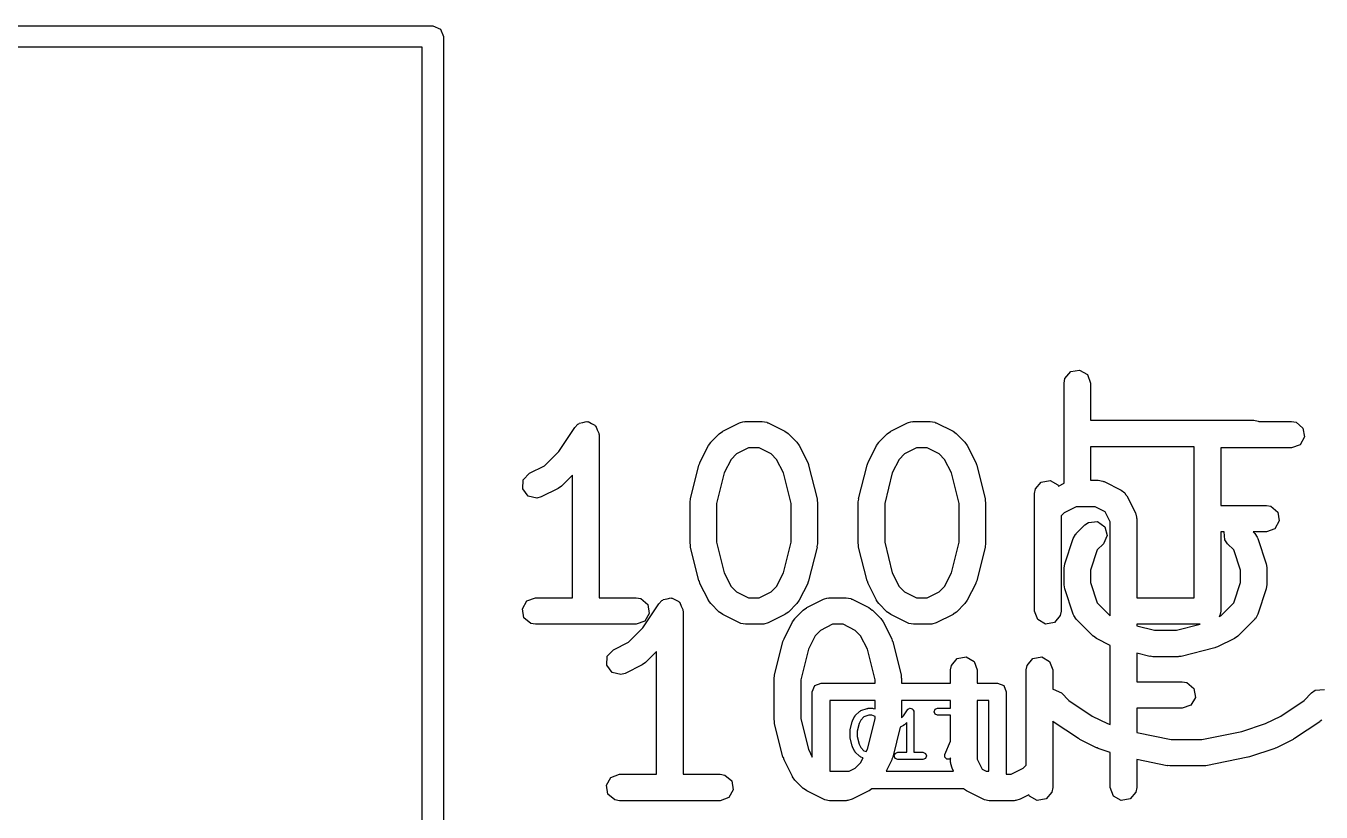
# Model space of a CAD drawing. Extents: x 4.51 to 6.51, y -4.82 to -2.14.
# Drawn here: x 5.5017 to 5.7907, y -4.0721 to -3.8967 of the extents above; entities that cross this region are included whole.
import ezdxf

# ---------------------------------------------------------------- set-up
doc = ezdxf.new("R2010")
doc.units = 0
doc.header["$MEASUREMENT"] = 0
doc.layers.add('BLACK', color=7, linetype='CONTINUOUS')

msp = doc.modelspace()

# ---------------------------------------------------------------- linework, layer by layer
at = {"layer": 'BLACK', "linetype": 'CONTINUOUS'}
for p, q in [((5.23425, -3.89665), (5.59252, -3.89665)), ((5.59252, -3.89665), (5.59419, -3.89735)), ((5.59419, -3.89735), (5.59488, -3.89902)), ((5.59016, -3.90138), (5.23661, -3.90138)), ((5.59016, -4.53445), (5.59016, -3.90138)), ((5.59488, -3.89902), (5.59488, -4.53681)), ((5.73354, -3.97537), (5.73484, -3.97382)), ((5.73484, -3.97382), (5.73683, -3.97347)), ((5.73683, -3.97347), (5.73858, -3.97448)), ((5.73336, -3.97638), (5.73354, -3.97537)), ((5.73336, -3.99872), (5.73336, -3.97638)), ((5.73858, -3.97448), (5.73927, -3.97638)), ((5.73927, -3.97638), (5.73927, -3.98467)), ((5.62418, -3.98625), (5.62489, -3.98551)), ((5.62489, -3.98551), (5.62505, -3.98546)), ((5.62505, -3.98546), (5.62516, -3.98533)), ((5.62516, -3.98533), (5.62601, -3.98518)), ((5.62601, -3.98518), (5.62683, -3.98494)), ((5.62683, -3.98494), (5.62699, -3.98501)), ((5.62699, -3.98501), (5.62715, -3.98498)), ((5.62715, -3.98498), (5.6279, -3.98541)), ((5.6279, -3.98541), (5.62868, -3.98575)), ((5.65719, -3.98712), (5.66094, -3.98525)), ((5.66094, -3.98525), (5.66192, -3.98496)), ((5.66192, -3.98496), (5.6621, -3.985)), ((5.6621, -3.985), (5.66226, -3.98494)), ((5.66226, -3.98494), (5.66601, -3.98494)), ((5.66601, -3.98494), (5.66702, -3.98511)), ((5.66702, -3.98511), (5.66716, -3.98523)), ((5.66716, -3.98523), (5.66733, -3.98525)), ((5.66733, -3.98525), (5.67108, -3.98712)), ((5.69469, -3.98712), (5.69844, -3.98525)), ((5.69844, -3.98525), (5.69942, -3.98496)), ((5.69942, -3.98496), (5.69959, -3.985)), ((5.69959, -3.985), (5.69976, -3.98494)), ((5.69976, -3.98494), (5.70351, -3.98494)), ((5.70351, -3.98494), (5.70452, -3.98511)), ((5.70452, -3.98511), (5.70465, -3.98523)), ((5.70465, -3.98523), (5.70483, -3.98525)), ((5.70483, -3.98525), (5.70858, -3.98712)), ((5.73927, -3.98467), (5.77568, -3.98467)), ((5.77568, -3.98467), (5.77669, -3.98485)), ((5.77669, -3.98485), (5.77679, -3.98494)), ((5.77679, -3.98494), (5.78412, -3.98494)), ((5.78412, -3.98494), (5.78513, -3.98511)), ((5.78513, -3.98511), (5.78668, -3.98641)), ((5.6206, -3.99163), (5.62418, -3.98625)), ((5.62868, -3.98575), (5.62876, -3.98591)), ((5.62876, -3.98591), (5.6289, -3.98599)), ((5.6289, -3.98599), (5.6292, -3.9868)), ((5.6292, -3.9868), (5.62958, -3.98756)), ((5.62958, -3.98756), (5.62954, -3.98773)), ((5.62954, -3.98773), (5.62959, -3.98789)), ((5.62959, -3.98789), (5.62959, -4.02431)), ((5.65455, -3.98955), (5.65642, -3.98768)), ((5.65642, -3.98768), (5.65715, -3.98717)), ((5.65715, -3.98717), (5.65719, -3.98712)), ((5.67108, -3.98712), (5.67179, -3.98765)), ((5.67179, -3.98765), (5.67185, -3.98768)), ((5.67185, -3.98768), (5.67372, -3.98955)), ((5.69204, -3.98955), (5.69392, -3.98768)), ((5.69392, -3.98768), (5.69464, -3.98717)), ((5.69464, -3.98717), (5.69469, -3.98712)), ((5.70858, -3.98712), (5.70928, -3.98765)), ((5.70928, -3.98765), (5.70934, -3.98768)), ((5.70934, -3.98768), (5.71122, -3.98955)), ((5.78703, -3.9884), (5.78602, -3.99015)), ((5.78668, -3.98641), (5.78703, -3.9884)), ((5.65212, -3.99407), (5.654, -3.99032)), ((5.654, -3.99032), (5.65452, -3.98961)), ((5.65452, -3.98961), (5.65455, -3.98955)), ((5.66296, -3.99084), (5.66026, -3.99219)), ((5.66531, -3.99084), (5.66296, -3.99084)), ((5.66801, -3.99219), (5.66531, -3.99084)), ((5.67372, -3.98955), (5.67423, -3.99027)), ((5.67423, -3.99027), (5.67428, -3.99032)), ((5.67428, -3.99032), (5.67615, -3.99407)), ((5.68962, -3.99407), (5.69149, -3.99032)), ((5.69149, -3.99032), (5.69202, -3.98961)), ((5.69202, -3.98961), (5.69204, -3.98955)), ((5.70045, -3.99084), (5.69776, -3.99219)), ((5.70281, -3.99084), (5.70045, -3.99084)), ((5.70551, -3.99219), (5.70281, -3.99084)), ((5.71122, -3.98955), (5.71172, -3.99027)), ((5.71172, -3.99027), (5.71177, -3.99032)), ((5.71177, -3.99032), (5.71365, -3.99407)), ((5.73927, -3.99058), (5.73927, -3.99806)), ((5.76242, -3.99058), (5.73927, -3.99058)), ((5.76242, -4.02431), (5.76242, -3.99058)), ((5.78412, -3.99084), (5.76833, -3.99084)), ((5.76833, -3.99084), (5.76833, -4.00368)), ((5.78602, -3.99015), (5.78412, -3.99084)), ((5.61739, -3.99484), (5.6206, -3.99163)), ((5.6519, -3.99467), (5.6521, -3.99421)), ((5.6521, -3.99421), (5.65212, -3.99407)), ((5.65906, -3.99339), (5.65755, -3.99642)), ((5.66026, -3.99219), (5.65906, -3.99339)), ((5.66921, -3.99339), (5.66801, -3.99219)), ((5.67072, -3.99642), (5.66921, -3.99339)), ((5.67615, -3.99407), (5.6763, -3.99456)), ((5.68939, -3.99467), (5.6896, -3.99421)), ((5.6896, -3.99421), (5.68962, -3.99407)), ((5.69656, -3.99339), (5.69504, -3.99642)), ((5.69776, -3.99219), (5.69656, -3.99339)), ((5.7067, -3.99339), (5.70551, -3.99219)), ((5.70822, -3.99642), (5.7067, -3.99339)), ((5.71365, -3.99407), (5.71379, -3.99456)), ((5.61268, -3.99796), (5.61407, -3.9965)), ((5.61407, -3.9965), (5.61739, -3.99484)), ((5.62369, -3.99689), (5.62123, -3.99935)), ((5.62369, -4.02431), (5.62369, -3.99689)), ((5.65002, -4.00217), (5.6519, -3.99467)), ((5.65755, -3.99642), (5.65584, -4.00325)), ((5.67243, -4.00325), (5.67072, -3.99642)), ((5.6763, -3.99456), (5.67637, -3.99467)), ((5.67637, -3.99467), (5.67825, -4.00217)), ((5.68752, -4.00217), (5.68939, -3.99467)), ((5.69504, -3.99642), (5.69334, -4.00325)), ((5.70993, -4.00325), (5.70822, -3.99642)), ((5.71379, -3.99456), (5.71387, -3.99467)), ((5.71387, -3.99467), (5.71574, -4.00217)), ((5.61256, -3.99998), (5.61268, -3.99796)), ((5.61376, -4.0016), (5.61256, -3.99998)), ((5.62046, -3.9999), (5.61671, -4.00178)), ((5.62051, -3.99986), (5.62046, -3.9999)), ((5.62123, -3.99935), (5.62051, -3.99986)), ((5.7268, -4.00101), (5.72698, -4)), ((5.72698, -4), (5.72828, -3.99846)), ((5.72828, -3.99846), (5.73027, -3.9981)), ((5.73027, -3.9981), (5.73201, -3.99911)), ((5.73201, -3.99911), (5.7321, -3.99935)), ((5.7321, -3.99935), (5.73336, -3.99872)), ((5.73927, -3.99806), (5.741, -3.99806)), ((5.741, -3.99806), (5.74201, -3.99824)), ((5.74201, -3.99824), (5.74215, -3.99835)), ((5.74215, -3.99835), (5.74232, -3.99837)), ((5.74232, -3.99837), (5.74607, -4.00025)), ((5.61573, -4.00207), (5.61376, -4.0016)), ((5.61671, -4.00178), (5.61573, -4.00207)), ((5.64993, -4.00289), (5.65004, -4.00231)), ((5.64993, -4.01226), (5.64993, -4.00289)), ((5.65004, -4.00231), (5.65002, -4.00217)), ((5.67825, -4.00217), (5.67829, -4.00276)), ((5.67829, -4.00276), (5.67834, -4.00289)), ((5.67834, -4.00289), (5.67834, -4.01226)), ((5.68743, -4.00289), (5.68753, -4.00231)), ((5.68743, -4.01226), (5.68743, -4.00289)), ((5.68753, -4.00231), (5.68752, -4.00217)), ((5.71574, -4.00217), (5.71579, -4.00276)), ((5.71579, -4.00276), (5.71583, -4.00289)), ((5.71583, -4.00289), (5.71583, -4.01226)), ((5.7268, -4.02726), (5.7268, -4.00101)), ((5.74607, -4.00025), (5.74689, -4.00086)), ((5.74689, -4.00086), (5.74707, -4.00126)), ((5.74707, -4.00126), (5.74739, -4.00157)), ((5.74739, -4.00157), (5.74927, -4.00532)), ((5.65584, -4.00325), (5.65584, -4.0119)), ((5.67243, -4.0119), (5.67243, -4.00325)), ((5.69334, -4.00325), (5.69334, -4.0119)), ((5.70993, -4.0119), (5.70993, -4.00325)), ((5.73338, -4.00531), (5.73271, -4.00598)), ((5.73607, -4.00397), (5.73338, -4.00531)), ((5.7403, -4.00397), (5.73607, -4.00397)), ((5.74255, -4.00509), (5.7403, -4.00397)), ((5.74367, -4.00733), (5.74255, -4.00509)), ((5.74927, -4.00532), (5.74956, -4.0063)), ((5.76833, -4.00368), (5.7785, -4.00368)), ((5.7785, -4.00368), (5.77951, -4.00386)), ((5.77951, -4.00386), (5.78105, -4.00516)), ((5.78105, -4.00516), (5.7814, -4.00715)), ((5.73271, -4.00598), (5.73271, -4.02726)), ((5.7361, -4.00991), (5.73798, -4.00804)), ((5.73798, -4.00804), (5.73882, -4.00745)), ((5.73882, -4.00745), (5.74083, -4.00727)), ((5.74083, -4.00727), (5.74248, -4.00843)), ((5.74248, -4.00843), (5.74301, -4.01038)), ((5.74367, -4.0283), (5.74367, -4.00733)), ((5.74956, -4.0063), (5.74952, -4.00647)), ((5.74952, -4.00647), (5.74958, -4.00664)), ((5.74958, -4.00664), (5.74958, -4.02431)), ((5.7814, -4.00715), (5.78039, -4.0089)), ((5.73351, -4.01669), (5.73539, -4.01106)), ((5.73539, -4.01106), (5.73588, -4.01016)), ((5.73588, -4.01016), (5.73603, -4.01007)), ((5.73603, -4.01007), (5.7361, -4.00991)), ((5.74301, -4.01038), (5.74215, -4.01221)), ((5.76833, -4.00959), (5.76833, -4.02726)), ((5.7691, -4.00959), (5.76833, -4.00959)), ((5.76926, -4.01137), (5.7691, -4.00959)), ((5.76985, -4.01221), (5.76926, -4.01137)), ((5.7785, -4.00959), (5.77558, -4.00959)), ((5.77558, -4.00959), (5.7759, -4.00991)), ((5.7759, -4.00991), (5.77649, -4.01075)), ((5.77649, -4.01075), (5.7765, -4.01093)), ((5.7765, -4.01093), (5.77661, -4.01106)), ((5.77661, -4.01106), (5.77849, -4.01669)), ((5.78039, -4.0089), (5.7785, -4.00959)), ((5.64998, -4.01239), (5.64993, -4.01226)), ((5.65002, -4.01298), (5.64998, -4.01239)), ((5.6519, -4.02048), (5.65002, -4.01298)), ((5.65584, -4.0119), (5.65755, -4.01873)), ((5.67072, -4.01873), (5.67243, -4.0119)), ((5.67825, -4.01298), (5.67637, -4.02048)), ((5.67834, -4.01226), (5.67823, -4.01284)), ((5.67823, -4.01284), (5.67825, -4.01298)), ((5.68748, -4.01239), (5.68743, -4.01226)), ((5.68752, -4.01298), (5.68748, -4.01239)), ((5.68939, -4.02048), (5.68752, -4.01298)), ((5.69334, -4.0119), (5.69504, -4.01873)), ((5.70822, -4.01873), (5.70993, -4.0119)), ((5.71574, -4.01298), (5.71387, -4.02048)), ((5.71583, -4.01226), (5.71573, -4.01284)), ((5.71573, -4.01284), (5.71574, -4.01298)), ((5.74077, -4.01359), (5.73927, -4.0181)), ((5.74215, -4.01221), (5.74077, -4.01359)), ((5.77123, -4.01359), (5.76985, -4.01221)), ((5.77273, -4.0181), (5.77123, -4.01359)), ((5.73336, -4.01762), (5.73351, -4.01675)), ((5.73351, -4.01675), (5.73351, -4.01669)), ((5.77849, -4.01669), (5.77861, -4.01756)), ((5.65755, -4.01873), (5.65906, -4.02176)), ((5.66921, -4.02176), (5.67072, -4.01873)), ((5.69504, -4.01873), (5.69656, -4.02176)), ((5.7067, -4.02176), (5.70822, -4.01873)), ((5.73336, -4.02137), (5.73336, -4.01762)), ((5.73927, -4.0181), (5.73927, -4.02089)), ((5.77273, -4.02089), (5.77273, -4.0181)), ((5.77861, -4.01756), (5.77864, -4.01762)), ((5.77864, -4.01762), (5.77864, -4.02137)), ((5.65198, -4.02059), (5.6519, -4.02048)), ((5.65212, -4.02108), (5.65198, -4.02059)), ((5.654, -4.02483), (5.65212, -4.02108)), ((5.65906, -4.02176), (5.66026, -4.02296)), ((5.66026, -4.02296), (5.66296, -4.02431)), ((5.66531, -4.02431), (5.66801, -4.02296)), ((5.66801, -4.02296), (5.66921, -4.02176)), ((5.67615, -4.02108), (5.67428, -4.02483)), ((5.67617, -4.02094), (5.67615, -4.02108)), ((5.67637, -4.02048), (5.67617, -4.02094)), ((5.68947, -4.02059), (5.68939, -4.02048)), ((5.68962, -4.02108), (5.68947, -4.02059)), ((5.69149, -4.02483), (5.68962, -4.02108)), ((5.69656, -4.02176), (5.69776, -4.02296)), ((5.69776, -4.02296), (5.70045, -4.02431)), ((5.70281, -4.02431), (5.70551, -4.02296)), ((5.70551, -4.02296), (5.7067, -4.02176)), ((5.71365, -4.02108), (5.71177, -4.02483)), ((5.71366, -4.02094), (5.71365, -4.02108)), ((5.71387, -4.02048), (5.71366, -4.02094)), ((5.73338, -4.02143), (5.73336, -4.02137)), ((5.73351, -4.02231), (5.73338, -4.02143)), ((5.73539, -4.02793), (5.73351, -4.02231)), ((5.73927, -4.02089), (5.74077, -4.0254)), ((5.77123, -4.0254), (5.77273, -4.02089)), ((5.77849, -4.02231), (5.77661, -4.02793)), ((5.77864, -4.02137), (5.77848, -4.02224)), ((5.77848, -4.02224), (5.77849, -4.02231)), ((5.61248, -4.02675), (5.61349, -4.025)), ((5.61349, -4.025), (5.61539, -4.02431)), ((5.61539, -4.02431), (5.62369, -4.02431)), ((5.62959, -4.02431), (5.63789, -4.02431)), ((5.63789, -4.02431), (5.6389, -4.02448)), ((5.6389, -4.02448), (5.64045, -4.02578)), ((5.63934, -4.031), (5.64293, -4.02562)), ((5.64045, -4.02578), (5.6408, -4.02777)), ((5.64293, -4.02562), (5.64364, -4.02488)), ((5.64364, -4.02488), (5.6438, -4.02483)), ((5.6438, -4.02483), (5.64391, -4.0247)), ((5.64391, -4.0247), (5.64476, -4.02455)), ((5.64476, -4.02455), (5.64558, -4.02431)), ((5.64558, -4.02431), (5.64573, -4.02438)), ((5.64573, -4.02438), (5.6459, -4.02435)), ((5.6459, -4.02435), (5.64664, -4.02478)), ((5.64664, -4.02478), (5.64743, -4.02512)), ((5.64743, -4.02512), (5.6475, -4.02528)), ((5.6475, -4.02528), (5.64765, -4.02536)), ((5.64765, -4.02536), (5.64794, -4.02617)), ((5.65404, -4.02487), (5.654, -4.02483)), ((5.65455, -4.0256), (5.65404, -4.02487)), ((5.65642, -4.02747), (5.65455, -4.0256)), ((5.66296, -4.02431), (5.66531, -4.02431)), ((5.67372, -4.0256), (5.67185, -4.02747)), ((5.67375, -4.02554), (5.67372, -4.0256)), ((5.67428, -4.02483), (5.67375, -4.02554)), ((5.67594, -4.02649), (5.67969, -4.02462)), ((5.67969, -4.02462), (5.68067, -4.02433)), ((5.68067, -4.02433), (5.68084, -4.02437)), ((5.68084, -4.02437), (5.68101, -4.02431)), ((5.68101, -4.02431), (5.68476, -4.02431)), ((5.68476, -4.02431), (5.68577, -4.02448)), ((5.68577, -4.02448), (5.6859, -4.0246)), ((5.6859, -4.0246), (5.68608, -4.02462)), ((5.68608, -4.02462), (5.68983, -4.02649)), ((5.69154, -4.02487), (5.69149, -4.02483)), ((5.69204, -4.0256), (5.69154, -4.02487)), ((5.69392, -4.02747), (5.69204, -4.0256)), ((5.70045, -4.02431), (5.70281, -4.02431)), ((5.71122, -4.0256), (5.70934, -4.02747)), ((5.71125, -4.02554), (5.71122, -4.0256)), ((5.71177, -4.02483), (5.71125, -4.02554)), ((5.74077, -4.0254), (5.74367, -4.0283)), ((5.74958, -4.02431), (5.76242, -4.02431)), ((5.76831, -4.02832), (5.77123, -4.0254)), ((5.61283, -4.02874), (5.61248, -4.02675)), ((5.61438, -4.03003), (5.61283, -4.02874)), ((5.6408, -4.02777), (5.63979, -4.02952)), ((5.64794, -4.02617), (5.64832, -4.02693)), ((5.64832, -4.02693), (5.64828, -4.0271)), ((5.64828, -4.0271), (5.64834, -4.02726)), ((5.64834, -4.02726), (5.64834, -4.06368)), ((5.65648, -4.0275), (5.65642, -4.02747)), ((5.65719, -4.02803), (5.65648, -4.0275)), ((5.66094, -4.0299), (5.65719, -4.02803)), ((5.67108, -4.02803), (5.66733, -4.0299)), ((5.67112, -4.02798), (5.67108, -4.02803)), ((5.67185, -4.02747), (5.67112, -4.02798)), ((5.67327, -4.02898), (5.6733, -4.02892)), ((5.6733, -4.02892), (5.67517, -4.02705)), ((5.67517, -4.02705), (5.67589, -4.02654)), ((5.67589, -4.02654), (5.67594, -4.02649)), ((5.68983, -4.02649), (5.69054, -4.02702)), ((5.69054, -4.02702), (5.6906, -4.02705)), ((5.6906, -4.02705), (5.69247, -4.02892)), ((5.69247, -4.02892), (5.69298, -4.02964)), ((5.69398, -4.0275), (5.69392, -4.02747)), ((5.69469, -4.02803), (5.69398, -4.0275)), ((5.69844, -4.0299), (5.69469, -4.02803)), ((5.70858, -4.02803), (5.70483, -4.0299)), ((5.70862, -4.02798), (5.70858, -4.02803)), ((5.70934, -4.02747), (5.70862, -4.02798)), ((5.72749, -4.02916), (5.7268, -4.02726)), ((5.73253, -4.02827), (5.73123, -4.02982)), ((5.73271, -4.02726), (5.73253, -4.02827)), ((5.7355, -4.02807), (5.73539, -4.02793)), ((5.73551, -4.02824), (5.7355, -4.02807)), ((5.7361, -4.02908), (5.73551, -4.02824)), ((5.76815, -4.02827), (5.76796, -4.0285)), ((5.76796, -4.0285), (5.76831, -4.02832)), ((5.76822, -4.02789), (5.76815, -4.02827)), ((5.76828, -4.02777), (5.76822, -4.02789)), ((5.76833, -4.02726), (5.76826, -4.02764)), ((5.76826, -4.02764), (5.76828, -4.02777)), ((5.77597, -4.02892), (5.7759, -4.02908)), ((5.77612, -4.02883), (5.77597, -4.02892)), ((5.77661, -4.02793), (5.77612, -4.02883)), ((5.61539, -4.03021), (5.61438, -4.03003)), ((5.63789, -4.03021), (5.61539, -4.03021)), ((5.63614, -4.03421), (5.63934, -4.031)), ((5.63979, -4.02952), (5.63789, -4.03021)), ((5.66112, -4.02992), (5.66094, -4.0299)), ((5.66125, -4.03003), (5.66112, -4.02992)), ((5.66226, -4.03021), (5.66125, -4.03003)), ((5.66601, -4.03021), (5.66226, -4.03021)), ((5.66618, -4.03015), (5.66601, -4.03021)), ((5.66635, -4.03019), (5.66618, -4.03015)), ((5.66733, -4.0299), (5.66635, -4.03019)), ((5.67087, -4.03344), (5.67274, -4.02969)), ((5.67274, -4.02969), (5.67327, -4.02898)), ((5.67901, -4.03156), (5.67781, -4.03276)), ((5.68171, -4.03021), (5.67901, -4.03156)), ((5.68406, -4.03021), (5.68171, -4.03021)), ((5.68676, -4.03156), (5.68406, -4.03021)), ((5.68796, -4.03276), (5.68676, -4.03156)), ((5.69298, -4.02964), (5.69302, -4.02969)), ((5.69302, -4.02969), (5.6949, -4.03344)), ((5.69861, -4.02992), (5.69844, -4.0299)), ((5.69875, -4.03003), (5.69861, -4.02992)), ((5.69976, -4.03021), (5.69875, -4.03003)), ((5.70351, -4.03021), (5.69976, -4.03021)), ((5.70367, -4.03015), (5.70351, -4.03021)), ((5.70384, -4.03019), (5.70367, -4.03015)), ((5.70483, -4.0299), (5.70384, -4.03019)), ((5.72924, -4.03017), (5.72749, -4.02916)), ((5.73123, -4.02982), (5.72924, -4.03017)), ((5.73985, -4.03283), (5.7361, -4.02908)), ((5.74958, -4.03021), (5.74958, -4.03055)), ((5.76377, -4.03021), (5.74958, -4.03021)), ((5.74958, -4.03055), (5.75355, -4.03154)), ((5.75355, -4.03154), (5.75845, -4.03154)), ((5.75845, -4.03154), (5.76377, -4.03021)), ((5.7759, -4.02908), (5.77215, -4.03283)), ((5.63282, -4.03587), (5.63614, -4.03421)), ((5.66877, -4.04154), (5.67064, -4.03404)), ((5.67064, -4.03404), (5.67085, -4.03358)), ((5.67085, -4.03358), (5.67087, -4.03344)), ((5.67781, -4.03276), (5.6763, -4.03579)), ((5.68947, -4.03579), (5.68796, -4.03276)), ((5.6949, -4.03344), (5.69504, -4.03393)), ((5.69504, -4.03393), (5.69512, -4.03404)), ((5.69512, -4.03404), (5.697, -4.04154)), ((5.73991, -4.03286), (5.73985, -4.03283)), ((5.74062, -4.03339), (5.73991, -4.03286)), ((5.74367, -4.03491), (5.74062, -4.03339)), ((5.77138, -4.03339), (5.76763, -4.03526)), ((5.77142, -4.03334), (5.77138, -4.03339)), ((5.77215, -4.03283), (5.77142, -4.03334)), ((5.63131, -4.03935), (5.63143, -4.03733)), ((5.63143, -4.03733), (5.63282, -4.03587)), ((5.64244, -4.03626), (5.63998, -4.03872)), ((5.64244, -4.06368), (5.64244, -4.03626)), ((5.6763, -4.03579), (5.67459, -4.04262)), ((5.69118, -4.04262), (5.68947, -4.03579)), ((5.70953, -4.03783), (5.71152, -4.03747)), ((5.71152, -4.03747), (5.71327, -4.03848)), ((5.7264, -4.03783), (5.72839, -4.03747)), ((5.72839, -4.03747), (5.73014, -4.03848)), ((5.74367, -4.05258), (5.74367, -4.03491)), ((5.75247, -4.03736), (5.74958, -4.03664)), ((5.74958, -4.03664), (5.74958, -4.04305)), ((5.75261, -4.03735), (5.75247, -4.03736)), ((5.75319, -4.03745), (5.75261, -4.03735)), ((5.75881, -4.03745), (5.75319, -4.03745)), ((5.75894, -4.0374), (5.75881, -4.03745)), ((5.75953, -4.03736), (5.75894, -4.0374)), ((5.76703, -4.03549), (5.75953, -4.03736)), ((5.76714, -4.03541), (5.76703, -4.03549)), ((5.76763, -4.03526), (5.76714, -4.03541)), ((5.63251, -4.04097), (5.63131, -4.03935)), ((5.63921, -4.03927), (5.63546, -4.04115)), ((5.63925, -4.03923), (5.63921, -4.03927)), ((5.63998, -4.03872), (5.63925, -4.03923)), ((5.70805, -4.04038), (5.70823, -4.03937)), ((5.70805, -4.04331), (5.70805, -4.04038)), ((5.70823, -4.03937), (5.70953, -4.03783)), ((5.71327, -4.03848), (5.71396, -4.04038)), ((5.71396, -4.04038), (5.71396, -4.04331)), ((5.72492, -4.04038), (5.7251, -4.03937)), ((5.72492, -4.06166), (5.72492, -4.04038)), ((5.7251, -4.03937), (5.7264, -4.03783)), ((5.73014, -4.03848), (5.73083, -4.04038)), ((5.73083, -4.04038), (5.73083, -4.04471)), ((5.63448, -4.04144), (5.63251, -4.04097)), ((5.63546, -4.04115), (5.63448, -4.04144)), ((5.66868, -4.04226), (5.66878, -4.04168)), ((5.66868, -4.05163), (5.66868, -4.04226)), ((5.66878, -4.04168), (5.66877, -4.04154)), ((5.67459, -4.04262), (5.67459, -4.05127)), ((5.67774, -4.04388), (5.67913, -4.04331)), ((5.67913, -4.04331), (5.69118, -4.04331)), ((5.69118, -4.04331), (5.69118, -4.04262)), ((5.697, -4.04154), (5.69704, -4.04213)), ((5.69704, -4.04213), (5.69708, -4.04226)), ((5.69708, -4.04226), (5.69708, -4.04331)), ((5.69708, -4.04331), (5.70805, -4.04331)), ((5.71396, -4.04331), (5.7185, -4.04331)), ((5.7185, -4.04331), (5.7199, -4.04388)), ((5.74958, -4.04305), (5.75975, -4.04305)), ((5.75975, -4.04305), (5.76076, -4.04323)), ((5.76076, -4.04323), (5.76231, -4.04453)), ((5.67717, -4.04528), (5.67774, -4.04388)), ((5.67717, -4.05984), (5.67717, -4.04528)), ((5.7199, -4.04388), (5.72047, -4.04528)), ((5.72047, -4.04528), (5.72047, -4.06368)), ((5.73083, -4.04471), (5.73095, -4.04468)), ((5.73095, -4.04468), (5.73278, -4.04553)), ((5.73278, -4.04553), (5.73445, -4.0472)), ((5.76231, -4.04453), (5.76266, -4.04652)), ((5.78693, -4.0472), (5.78859, -4.04553)), ((5.78859, -4.04553), (5.78943, -4.04494)), ((5.78943, -4.04494), (5.79145, -4.04477)), ((5.6811, -4.04724), (5.6811, -4.06299)), ((5.69118, -4.04724), (5.6811, -4.04724)), ((5.68802, -4.04945), (5.68943, -4.04898)), ((5.68943, -4.04898), (5.68956, -4.04899)), ((5.68956, -4.04899), (5.68968, -4.04894)), ((5.68968, -4.04894), (5.69062, -4.04894)), ((5.69062, -4.04894), (5.69074, -4.04899)), ((5.69074, -4.04899), (5.69087, -4.04898)), ((5.69087, -4.04898), (5.69118, -4.04909)), ((5.69118, -4.04909), (5.69118, -4.04724)), ((5.70805, -4.04724), (5.69708, -4.04724)), ((5.69708, -4.04724), (5.69708, -4.05105)), ((5.69847, -4.04925), (5.6985, -4.04917)), ((5.6985, -4.04917), (5.69871, -4.04908)), ((5.69871, -4.04908), (5.6989, -4.04896)), ((5.6989, -4.04896), (5.69898, -4.04897)), ((5.69898, -4.04897), (5.69905, -4.04894)), ((5.69905, -4.04894), (5.69927, -4.04903)), ((5.69927, -4.04903), (5.69949, -4.04907)), ((5.69949, -4.04907), (5.69954, -4.04914)), ((5.69954, -4.04914), (5.69961, -4.04917)), ((5.69961, -4.04917), (5.6997, -4.04938)), ((5.70436, -4.04973), (5.70459, -4.04917)), ((5.70459, -4.04917), (5.70515, -4.04894)), ((5.70515, -4.04894), (5.70805, -4.04894)), ((5.70805, -4.04894), (5.70805, -4.04724)), ((5.71396, -4.04724), (5.71396, -4.06031)), ((5.71654, -4.04724), (5.71396, -4.04724)), ((5.71654, -4.06299), (5.71654, -4.04724)), ((5.73445, -4.0472), (5.73967, -4.05068)), ((5.75975, -4.04896), (5.74958, -4.04896)), ((5.74958, -4.04896), (5.74958, -4.05438)), ((5.76165, -4.04827), (5.75975, -4.04896)), ((5.76266, -4.04652), (5.76165, -4.04827)), ((5.7817, -4.05068), (5.78693, -4.0472)), ((5.66873, -4.05176), (5.66868, -4.05163)), ((5.66877, -4.05235), (5.66873, -4.05176)), ((5.67459, -4.05127), (5.6763, -4.0581)), ((5.68563, -4.05376), (5.6861, -4.05188)), ((5.6861, -4.05188), (5.68616, -4.05181)), ((5.68616, -4.05172), (5.68663, -4.05078)), ((5.68616, -4.05181), (5.68616, -4.05172)), ((5.68663, -4.05078), (5.68673, -4.0507)), ((5.68673, -4.0507), (5.68678, -4.05058)), ((5.68678, -4.05058), (5.68772, -4.04964)), ((5.68798, -4.0516), (5.68761, -4.05235)), ((5.68772, -4.04964), (5.68789, -4.04957)), ((5.68789, -4.04957), (5.68802, -4.04945)), ((5.6887, -4.05089), (5.68798, -4.0516)), ((5.68981, -4.05052), (5.6887, -4.05089)), ((5.68947, -4.0581), (5.69118, -4.05127)), ((5.69049, -4.05052), (5.68981, -4.05052)), ((5.69118, -4.05075), (5.69049, -4.05052)), ((5.69118, -4.05127), (5.69118, -4.05075)), ((5.69708, -4.05105), (5.6975, -4.05063)), ((5.6975, -4.05063), (5.6984, -4.04929)), ((5.6984, -4.04929), (5.69847, -4.04925)), ((5.6997, -4.04938), (5.69983, -4.04957)), ((5.69983, -4.04957), (5.69981, -4.04965)), ((5.69981, -4.04965), (5.69984, -4.04973)), ((5.69984, -4.04973), (5.69984, -4.05878)), ((5.70459, -4.05028), (5.70436, -4.04973)), ((5.70515, -4.05052), (5.70459, -4.05028)), ((5.70805, -4.05052), (5.70515, -4.05052)), ((5.70805, -4.05626), (5.70805, -4.05052)), ((5.73093, -4.05195), (5.73083, -4.05186)), ((5.73083, -4.05186), (5.73083, -4.06663)), ((5.73655, -4.0557), (5.73093, -4.05195)), ((5.73967, -4.05068), (5.74307, -4.05238)), ((5.7783, -4.05238), (5.7817, -4.05068)), ((5.79045, -4.05195), (5.78482, -4.0557)), ((5.79053, -4.05184), (5.79045, -4.05195)), ((5.7909, -4.05158), (5.79053, -4.05184)), ((5.67064, -4.05985), (5.66877, -4.05235)), ((5.68561, -4.05395), (5.68565, -4.05385)), ((5.68561, -4.05535), (5.68561, -4.05395)), ((5.68565, -4.05385), (5.68563, -4.05376)), ((5.68761, -4.05235), (5.68719, -4.05404)), ((5.68719, -4.05404), (5.68719, -4.05526)), ((5.6968, -4.05314), (5.69512, -4.05985)), ((5.69753, -4.05278), (5.6968, -4.05314)), ((5.69762, -4.05268), (5.69753, -4.05278)), ((5.69774, -4.05263), (5.69762, -4.05268)), ((5.69827, -4.0521), (5.69774, -4.05263)), ((5.69827, -4.05878), (5.69827, -4.0521)), ((5.74307, -4.05238), (5.74367, -4.05258)), ((5.74958, -4.05438), (5.75723, -4.05591)), ((5.76414, -4.05591), (5.77305, -4.05413)), ((5.77305, -4.05413), (5.7783, -4.05238)), ((5.68565, -4.05544), (5.68561, -4.05535)), ((5.68563, -4.05554), (5.68565, -4.05544)), ((5.6861, -4.05742), (5.68563, -4.05554)), ((5.68616, -4.05749), (5.6861, -4.05742)), ((5.68616, -4.05758), (5.68616, -4.05749)), ((5.68663, -4.05852), (5.68616, -4.05758)), ((5.68719, -4.05526), (5.68761, -4.05695)), ((5.68761, -4.05695), (5.68798, -4.0577)), ((5.68798, -4.0577), (5.6887, -4.05841)), ((5.70677, -4.05926), (5.70805, -4.05626)), ((5.73665, -4.05573), (5.73655, -4.0557)), ((5.73687, -4.05588), (5.73665, -4.05573)), ((5.74062, -4.05776), (5.73687, -4.05588)), ((5.74073, -4.05777), (5.74062, -4.05776)), ((5.741, -4.05792), (5.74073, -4.05777)), ((5.75723, -4.05591), (5.76414, -4.05591)), ((5.78075, -4.05776), (5.78046, -4.05785)), ((5.7845, -4.05588), (5.78075, -4.05776)), ((5.78458, -4.05581), (5.7845, -4.05588)), ((5.78482, -4.0557), (5.78458, -4.05581)), ((5.67072, -4.05996), (5.67064, -4.05985)), ((5.67087, -4.06045), (5.67072, -4.05996)), ((5.67274, -4.0642), (5.67087, -4.06045)), ((5.6763, -4.0581), (5.67717, -4.05984)), ((5.68673, -4.0586), (5.68663, -4.05852)), ((5.68678, -4.05872), (5.68673, -4.0586)), ((5.68772, -4.05966), (5.68678, -4.05872)), ((5.68789, -4.05973), (5.68772, -4.05966)), ((5.68802, -4.05985), (5.68789, -4.05973)), ((5.68796, -4.06113), (5.68851, -4.06001)), ((5.68851, -4.06001), (5.68802, -4.05985)), ((5.6887, -4.05841), (5.68923, -4.05859)), ((5.68923, -4.05859), (5.68947, -4.0581)), ((5.6949, -4.06045), (5.69363, -4.06299)), ((5.69491, -4.06031), (5.6949, -4.06045)), ((5.69512, -4.05985), (5.69491, -4.06031)), ((5.69545, -4.05957), (5.69568, -4.05901)), ((5.69568, -4.06013), (5.69545, -4.05957)), ((5.69568, -4.05901), (5.69624, -4.05878)), ((5.69624, -4.06036), (5.69568, -4.06013)), ((5.69624, -4.05878), (5.69827, -4.05878)), ((5.70187, -4.06036), (5.69624, -4.06036)), ((5.69984, -4.05878), (5.70187, -4.05878)), ((5.70187, -4.05878), (5.70242, -4.05901)), ((5.70242, -4.06013), (5.70187, -4.06036)), ((5.70242, -4.05901), (5.70265, -4.05957)), ((5.70265, -4.05957), (5.70242, -4.06013)), ((5.70676, -4.05986), (5.70677, -4.05926)), ((5.70718, -4.06029), (5.70676, -4.05986)), ((5.70778, -4.0603), (5.70718, -4.06029)), ((5.70805, -4.06004), (5.70778, -4.0603)), ((5.70805, -4.061), (5.70805, -4.06004)), ((5.71396, -4.06031), (5.71508, -4.06255)), ((5.74367, -4.05881), (5.741, -4.05792)), ((5.74367, -4.06663), (5.74367, -4.05881)), ((5.75636, -4.06176), (5.74958, -4.06041)), ((5.74958, -4.06041), (5.74958, -4.06663)), ((5.77439, -4.05989), (5.76501, -4.06176)), ((5.77448, -4.05983), (5.77439, -4.05989)), ((5.77474, -4.05979), (5.77448, -4.05983)), ((5.78037, -4.05792), (5.77474, -4.05979)), ((5.78046, -4.05785), (5.78037, -4.05792)), ((5.6811, -4.06299), (5.68543, -4.06299)), ((5.68543, -4.06299), (5.68676, -4.06233)), ((5.68676, -4.06233), (5.68796, -4.06113)), ((5.69363, -4.06299), (5.7087, -4.06299)), ((5.70811, -4.06117), (5.70805, -4.061)), ((5.70807, -4.06134), (5.70811, -4.06117)), ((5.70836, -4.06233), (5.70807, -4.06134)), ((5.7087, -4.06299), (5.70836, -4.06233)), ((5.71508, -4.06255), (5.71596, -4.06299)), ((5.71596, -4.06299), (5.71654, -4.06299)), ((5.72156, -4.06368), (5.72425, -4.06233)), ((5.72425, -4.06233), (5.72492, -4.06166)), ((5.75649, -4.06174), (5.75636, -4.06176)), ((5.75694, -4.06182), (5.75649, -4.06174)), ((5.76444, -4.06182), (5.75694, -4.06182)), ((5.76456, -4.06177), (5.76444, -4.06182)), ((5.76501, -4.06176), (5.76456, -4.06177)), ((5.63123, -4.06612), (5.63224, -4.06437)), ((5.63158, -4.06811), (5.63123, -4.06612)), ((5.63224, -4.06437), (5.63414, -4.06368)), ((5.63414, -4.06368), (5.64244, -4.06368)), ((5.64834, -4.06368), (5.65664, -4.06368)), ((5.65664, -4.06368), (5.65765, -4.06385)), ((5.65765, -4.06385), (5.65919, -4.06515)), ((5.65919, -4.06515), (5.65954, -4.06714)), ((5.67279, -4.06424), (5.67274, -4.0642)), ((5.6733, -4.06497), (5.67279, -4.06424)), ((5.67517, -4.06684), (5.6733, -4.06497)), ((5.72047, -4.06368), (5.72156, -4.06368)), ((5.63313, -4.0694), (5.63158, -4.06811)), ((5.63414, -4.06958), (5.63313, -4.0694)), ((5.65853, -4.06889), (5.65664, -4.06958)), ((5.65954, -4.06714), (5.65853, -4.06889)), ((5.67523, -4.06687), (5.67517, -4.06684)), ((5.67594, -4.0674), (5.67523, -4.06687)), ((5.67969, -4.06927), (5.67594, -4.0674)), ((5.67986, -4.06929), (5.67969, -4.06927)), ((5.68, -4.0694), (5.67986, -4.06929)), ((5.68101, -4.06958), (5.68, -4.0694)), ((5.68608, -4.06927), (5.6851, -4.06956)), ((5.68983, -4.0674), (5.68608, -4.06927)), ((5.68987, -4.06735), (5.68983, -4.0674)), ((5.69047, -4.06693), (5.68987, -4.06735)), ((5.71093, -4.06693), (5.69047, -4.06693)), ((5.71156, -4.0674), (5.71093, -4.06693)), ((5.71531, -4.06927), (5.71156, -4.0674)), ((5.71548, -4.06929), (5.71531, -4.06927)), ((5.71562, -4.0694), (5.71548, -4.06929)), ((5.71663, -4.06958), (5.71562, -4.0694)), ((5.72357, -4.06927), (5.72259, -4.06956)), ((5.72553, -4.06829), (5.72357, -4.06927)), ((5.72562, -4.06853), (5.72553, -4.06829)), ((5.72736, -4.06954), (5.72562, -4.06853)), ((5.72935, -4.06919), (5.72736, -4.06954)), ((5.73065, -4.06764), (5.72935, -4.06919)), ((5.73083, -4.06663), (5.73065, -4.06764)), ((5.74436, -4.06853), (5.74367, -4.06663)), ((5.74611, -4.06954), (5.74436, -4.06853)), ((5.7481, -4.06919), (5.74611, -4.06954)), ((5.7494, -4.06764), (5.7481, -4.06919)), ((5.74958, -4.06663), (5.7494, -4.06764)), ((5.65664, -4.06958), (5.63414, -4.06958)), ((5.68476, -4.06958), (5.68101, -4.06958)), ((5.68492, -4.06952), (5.68476, -4.06958)), ((5.6851, -4.06956), (5.68492, -4.06952)), ((5.72225, -4.06958), (5.71663, -4.06958)), ((5.72242, -4.06952), (5.72225, -4.06958)), ((5.72259, -4.06956), (5.72242, -4.06952))]:
    msp.add_line(p, q, dxfattribs=at)

doc.saveas('drawing.dxf')
